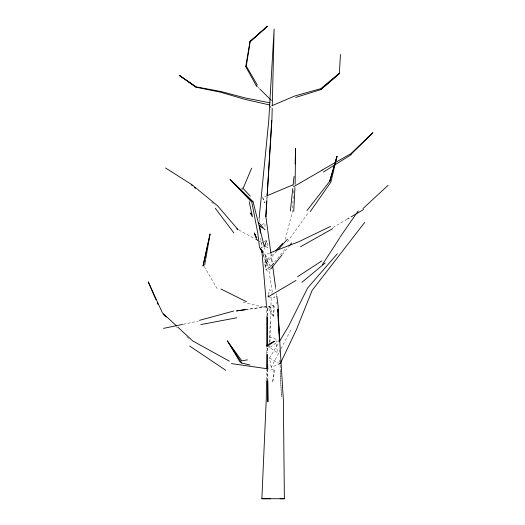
<?xml version="1.0" encoding="UTF-8"?>
<svg xmlns="http://www.w3.org/2000/svg" width="525" height="525" viewBox="0 0 525 525"><rect width="100%" height="100%" fill="white"/><g stroke="black" fill="none" stroke-linecap="round" stroke-linejoin="round"><path stroke-width="0.39" stroke-dasharray="2.62 1.97" d="M266.497 379.916L266.615 369.331M266.798 353.043L266.858 348.16M267.232 315.584L267.323 307.44L267.376 315.577M279.733 340.423L269.804 347.432L269.843 345.831M269.929 341.834L271.169 298.364M273.525 305.576L273.223 315.669L269.404 306.298L246.901 309.461L273.525 305.576L269.404 306.298M266.943 198.778L267.035 196.954M266.969 198.581L267.074 196.954M293.357 196.212L292.202 212.382L285.272 239.735M293.587 192.983L293.816 189.748M269.581 342.602L269.325 336.965L270.362 322.658M274.011 369.731L272.639 382.561L274.903 369.731L268.387 368.917M268.485 294.709L269.463 289.478L272.147 293.475M265.939 244.637L264.817 249.165L264.528 247.597M280.232 363.779L271.228 367.29L279.471 351.619M280.967 348.771L290.712 330.258M271.228 367.29L269.476 358.07L278.709 342.667M287.411 241.848L308.871 211.949M282.45 254.422L288.566 246.73M274.627 262.034L285.928 248.108M271.235 268.518L267.173 271.254L264.803 264.567L276.668 251.272M271.55 265.834L265.755 269.719L264.928 262.008L273.814 252.683M263.517 242.123L260.886 243.731L262.277 244.538M264.173 241.717L266.149 240.509M332.942 227.535L346.927 219.312M261.706 224.864L264.954 223.092L265.033 228.441M262.71 197.551L264.994 202.893L263.438 200.104L262.71 197.551L266.457 195.976M265.237 254.75L268.072 259.724L266.936 262.29L265.237 254.75L269.725 253.004M268.465 308.201L274.418 306.548L273.44 317.061L268.465 308.201L241.343 301.842M261.135 247.334L263.524 246.809M183.264 324.273L198.266 321.162M268.813 297.006L274.838 297.465L272.593 294.138M269.325 336.965L278.985 340.174M269.476 358.07L278.079 362.637M238.882 230.022L261.673 242.491M264.928 262.008L270.887 265.453M265.755 246.56L267.842 247.774L266.91 240.877M264.803 264.567L270.592 268.124M267.133 345.791L277.423 352.702L275.986 340.338M211.503 202.105L215.198 205.275M176.17 326.589L177.338 327.712M186.729 336.696L189.079 338.94M257.834 87.012L259.527 88.692M204.258 266.543L217.645 289.583M263.34 252.335L269.601 265.67M271.077 107.782L270.447 106.345L270.565 107.166M256.495 238.324L258.064 242.077M263.071 254.067L268.393 266.812L272.357 292.359M256.423 238.37L257.933 242.15M263.077 254.999L267.619 266.332M249.034 200.865L249.375 202.46M270.867 253.024L271.76 259.521M275.553 287.142L276.006 290.391M276.452 293.639L276.675 295.267M259.192 219.24L259.402 221.681M260.774 237.963L261.594 247.728M266.47 305.504L266.943 315.289M276.826 302.164L276.951 303.765M269.732 345.817L269.804 347.432M279.438 349.742L279.576 352.997M279.871 360.314L279.943 361.935M280.074 365.19L280.206 368.438M280.238 369.252L281.374 396.893L280.442 370.873M280.068 360.308L280.127 361.928M267.304 347.95L267.356 352.846M267.54 369.173L267.658 379.792M267.573 348.127L267.606 353.01M267.704 369.285L267.77 379.864"/><path stroke-width="0.79" d="M266.483 380.73L266.28 398.646L261.863 498.724L284.373 498.743L283.382 400.431L277.777 309.094L277.909 312.349M266.621 368.517L266.792 353.857M266.884 345.712L267.212 317.212M272.199 108.294L271.904 120.547L267.179 195.333M272.265 105.84L274.129 29.033L268.748 120.533L259.127 218.426M295.142 163.872L295.575 148.509L295.116 184.36M293.731 211.339L294.945 187.628M340.449 54.475L339.367 73.172L320.913 88.613L295.037 95.891L271.937 105.709M266.897 199.592L265.853 216.707L266.766 201.836M267.094 196.337L271.701 120.54M290.358 211.043L292.773 188.482M293.114 185.253L294.059 176.393M245.805 66.314L249.979 41.593L267.396 26.25L250.149 41.797L246.291 66.104L257.329 85.037M204.658 265.105L210.072 234.025L203.024 265.978L210.072 234.025M268.341 295.45L268.065 296.947L296.034 280.402M334.957 164.929L330.868 182.136L310.216 211.641M335.331 163.367L337.004 156.325L334.943 163.393M334.484 164.968L329.667 181.466L334.622 164.758M335.055 163.229L337.004 156.325M266.529 240.837L264.324 246.638L253.089 201.922L230.055 179.419L251.816 202.184L257.782 233.067L259.54 247.675L263.268 252M251.652 168.131L243.108 188.429L250.313 196.219M279.549 341.263L288.369 326.563L307.598 288.022L337.345 253.765M322.416 264.607L339.583 238.055M339.852 237.359L358.221 210.932M364.744 222.357L312.099 290.469L296.481 329.483L280.232 363.779L278.795 363.018M307.046 210.453L330.074 180.863M271.235 268.518L281.945 255.058M289.078 246.087L291.624 242.885M271.55 265.834L273.604 263.301M277.745 250.064L287.457 239.183M275.481 250.93L282.706 243.351M350.936 154.488L372.94 132.661L350.726 153.786L322.028 170.1M362.985 208.576L388.119 185.292M249.867 41.6L267.396 26.25M339.793 73.244L321.011 89.552L295.654 97.44M320.978 89.296L339.577 73.362M301.96 282.286L325.152 262.979M266.451 346.887L274.713 341.211M297.498 276.767L321.759 260.958M323.433 172.029L351.087 154.737M347.622 218.905L349.02 218.078M351.12 216.851L363.7 209.449M293.501 186.775L322.166 170.159M300.628 246.704L332.692 228.637M266.49 345.358L273.952 341.414M330.56 226.38L298.935 241.671L270.48 252.715M267.205 195.661L292.681 184.951M199.428 320.355L233.809 311.003M163.524 328.368L182.477 324.437M200.812 324.568L236.808 317.769M247.452 359.855L241.828 360.852L227.397 340.935L239.932 361.869L241.848 363.077L249.992 365.019M246.127 309.533L236.453 310.931L246.1 309.573M261.863 498.724L270.637 498.724M280.114 498.75L284.373 498.743M231.413 363.602L266.779 368.688M270.119 102.808L245.674 98.063L220.841 91.481L196.179 86.868L179.274 75.331L196.081 87.216L220.854 92.275L244.912 99.343L269.857 105.013M220.933 288.993L246.448 301.717M236.742 228.854L238.166 229.635M229.333 361.161L192.8 340.981L177.89 327.193M165.559 167.98L191.796 184.597L217.494 205.708L237.694 229.222M189.683 346.06L225.77 370.315M179.274 75.331L195.923 87.078M259.75 225.927L262.697 228.172M191.205 184.695L192.439 185.752M194.283 187.333L195.51 188.39M176.098 325.533L162.382 312.848L148.234 281.813L155.997 299.808M163.255 314.239L166.189 317.048M230.055 179.419L253.089 201.922M245.497 66.255L256.134 85.332L257.263 86.448M260.092 89.25L271.405 100.459M251.869 214.784L250.287 212.966L252.433 216.845L249.375 202.46M258.727 222.679L265.053 229.963M215.302 208.294L233.901 232.936M227.397 340.935L241.848 363.077M256.134 85.332L256.613 86.172M256.121 237.615L254.303 233.08L256.39 237.523M157.29 302.807L157.94 304.31M254.303 233.08L256.18 237.576M260.879 248.817L262.132 251.816M260.354 248.194L262.172 252.728M265.84 216.464L270.867 253.024M271.76 259.521L272.094 261.955M272.764 266.831L275.553 287.142M276.787 296.08L278.125 305.826L278.992 330.218M259.744 225.75L260.361 233.074M261.804 250.169L266.47 305.504M278.493 323.761L279.733 340.423M277.974 313.97L278.276 321.287M278.512 326.977L278.644 330.232M279.051 331.846L279.287 338.349M242.11 187.97L242.156 189.315M266.949 316.103L267.277 345.496M267.376 354.48L267.54 369.173M267.665 380.605L267.901 401.835L267.776 380.678M267.382 317.205L267.488 334.294M267.671 364.402L267.697 368.471"/></g></svg>
